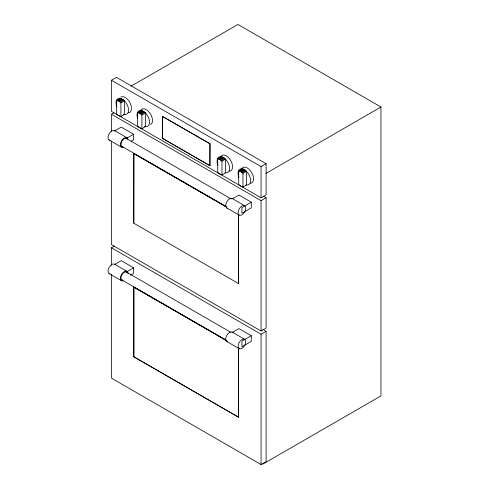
<?xml version="1.0" encoding="UTF-8"?>
<svg xmlns="http://www.w3.org/2000/svg" width="489" height="489" viewBox="0 0 489 489"><rect width="100%" height="100%" fill="white"/><g stroke="black" fill="none" stroke-linecap="round" stroke-linejoin="round"><path stroke-width="0.73" d="M111.461 80.251L116.486 77.348L266.095 163.717L266.095 194.86L261.065 197.764L111.461 111.394L111.461 80.251L261.065 166.621L266.095 163.717M131.015 86.198L237.966 24.45L380.968 107.012L380.968 395.901L262.795 464.128M116.663 100.428L120.166 98.405L122.299 99.206L124.426 100.862L124.426 114.518L120.917 116.547L118.79 115.746L116.663 114.09L116.663 100.428L118.79 101.229L120.917 102.886L120.917 116.547M117.354 100.593L120.862 98.564M118.069 100.862L121.578 98.833M118.79 101.229L122.299 99.206M119.512 101.694L123.02 99.67M120.227 102.25L123.735 100.227M120.917 102.886L124.426 100.862M111.461 131.785L111.461 114.255L113.974 112.806M137.647 112.549L141.156 110.52L143.289 111.321L145.416 112.977L145.416 126.639L141.908 128.662L139.781 127.861L137.647 126.205L137.647 112.549L139.781 113.35L141.908 115.007L141.908 128.662M138.344 112.708L141.853 110.685M139.059 112.977L142.568 110.954M139.781 113.35L143.289 111.321M140.502 113.815L144.01 111.785M141.217 114.365L144.726 112.342M141.908 115.007L145.416 112.977M114.365 131.07L121.229 127.109L133.589 134.243L133.589 139.86L131.089 141.303M162.409 116.406L210.013 143.772L209.915 165.759L162.409 138.332L162.409 116.406L210.013 143.772M126.095 138.564L133.589 134.243M238.632 214.702L238.632 283.62L133.797 223.21L133.797 153.534L226.114 206.719M162.409 138.332L210.013 165.698M217.709 158.766L221.217 156.743L223.345 157.544L225.472 159.2L225.472 172.862L221.969 174.885L219.836 174.084L217.709 172.428L217.709 158.766L219.836 159.567L221.969 161.229L221.969 174.885M218.4 158.931L221.908 156.908M219.115 159.2L222.623 157.177M219.836 159.567L223.345 157.544M220.557 160.031L224.066 158.008M221.272 160.588L224.781 158.564M221.969 161.229L225.472 159.2M133.797 223.21L133.894 153.479M238.699 170.887L242.208 168.864L244.335 169.659L246.462 171.321L246.462 184.976L242.954 187.006L240.826 186.205L238.699 184.542L238.699 170.887L240.826 171.688L242.954 173.344L242.954 187.006M239.39 171.052L242.899 169.023M240.105 171.315L243.614 169.292M240.826 171.688L244.335 169.659M241.548 172.152L245.056 170.129M111.461 265.362L111.461 247.825L114.603 246.01M242.263 172.709L245.771 170.679M242.954 173.344L246.462 171.321M266.095 173.338L380.968 107.012M114.365 264.647L121.229 260.68L133.589 267.813L133.589 273.437L130.465 275.234M232.697 198.668L238.938 195.068L251.297 202.201L251.297 207.819L241.933 213.228L241.933 207.605L251.297 202.201M126.095 272.141L133.589 267.813M111.461 114.255L261.065 200.631L266.095 197.727L266.095 328.076L261.065 330.98L111.461 244.604L111.461 140.936M238.632 348.272L238.528 417.251L133.797 356.781L133.797 287.11L226.114 340.289M238.632 283.62L238.528 214.763M133.797 356.781L238.632 417.19M232.073 332.599L238.938 328.639L251.297 335.772L251.297 341.395L241.933 346.799L241.933 341.175L251.297 335.772M111.461 247.825L261.065 334.201L266.095 331.297L266.095 461.647L261.065 464.55L111.461 378.174L111.461 274.506M123.735 114.359L124.426 114.518M144.726 126.474L145.416 126.639M263.455 196.205L266.095 197.727M126.938 137.757L114.579 130.624A5.428 3.136 -60 0 0 108.821 134.383A5.428 3.136 -60 0 0 109.952 140.27M244.647 205.716A5.428 3.136 -60 0 0 238.222 211.407A5.428 3.136 -60 0 0 242.923 214.121A5.428 3.136 -60 0 0 244.647 205.716L232.287 198.583A5.428 3.136 -60 0 0 226.529 202.342A5.428 3.136 -60 0 0 227.654 208.228M126.498 138.521L231.193 198.962M121.95 146.394L225.985 206.462M133.797 153.534L226.016 206.78M109.157 140.025L121.51 147.158M226.859 207.984L239.219 215.117M262.801 329.397L266.095 331.297M126.938 271.328L114.579 264.194A5.428 3.136 -60 0 0 108.821 267.96A5.428 3.136 -60 0 0 109.952 273.84M232.287 332.153L244.647 339.287A5.428 3.136 -60 0 1 242.923 347.691A5.428 3.136 -60 0 1 238.222 344.983A5.428 3.136 -60 0 1 244.647 339.287M126.498 272.092L230.533 332.153M121.95 279.971L225.985 340.032M133.797 287.11L226.016 340.35M109.157 273.596L121.51 280.729M226.859 341.554L239.219 348.688M261.065 166.621L261.065 197.764M261.065 200.631L261.065 330.98M261.065 334.201L261.065 464.55M238.528 347.575L238.528 417.251M209.915 143.833L209.915 165.759M162.513 116.345L162.513 138.277M133.894 287.049L133.894 356.726M122.617 146.602A4.548 2.628 -60 0 1 121.95 141.144A4.548 2.628 -60 0 1 127.006 138.992M123.228 147.311A5.428 3.136 -60 0 1 121.51 140.893A5.428 3.136 -60 0 1 127.929 139.169M227.654 341.799A5.428 3.136 -60 0 1 226.859 335.289A5.428 3.136 -60 0 1 232.898 332.722M122.617 280.173A4.548 2.628 -60 0 1 121.95 274.714A4.548 2.628 -60 0 1 127.006 272.562M123.228 280.882A5.428 3.136 -60 0 1 120.447 277.44A5.428 3.136 -60 0 1 124.561 271.426A5.428 3.136 -60 0 1 128.063 273.816M238.889 177.403A8.888 5.135 60 0 1 241.676 168.809A8.888 5.135 60 0 1 250.24 177.849A8.888 5.135 60 0 1 245.961 184.873M241.835 168.448A8.888 5.135 60 0 1 251.725 172.654A8.888 5.135 60 0 1 250.423 183.32M217.898 165.288A8.888 5.135 60 0 1 220.686 156.688A8.888 5.135 60 0 1 229.249 165.728A8.888 5.135 60 0 1 224.971 172.751M220.851 156.327A8.888 5.135 60 0 1 230.735 160.533A8.888 5.135 60 0 1 229.433 171.199M137.592 118.362A8.888 5.135 60 0 1 140.966 110.496A8.888 5.135 60 0 1 149.255 119.744A8.888 5.135 60 0 1 144.915 126.529M140.789 110.104A8.888 5.135 60 0 1 150.062 113.332A8.888 5.135 60 0 1 150.679 124.579M116.853 106.95A8.888 5.135 60 0 1 119.64 98.35A8.888 5.135 60 0 1 128.204 107.391A8.888 5.135 60 0 1 123.925 114.414M120.801 97.06A8.888 5.135 60 0 1 130.233 103.222A8.888 5.135 60 0 1 128.387 112.861"/></g></svg>
